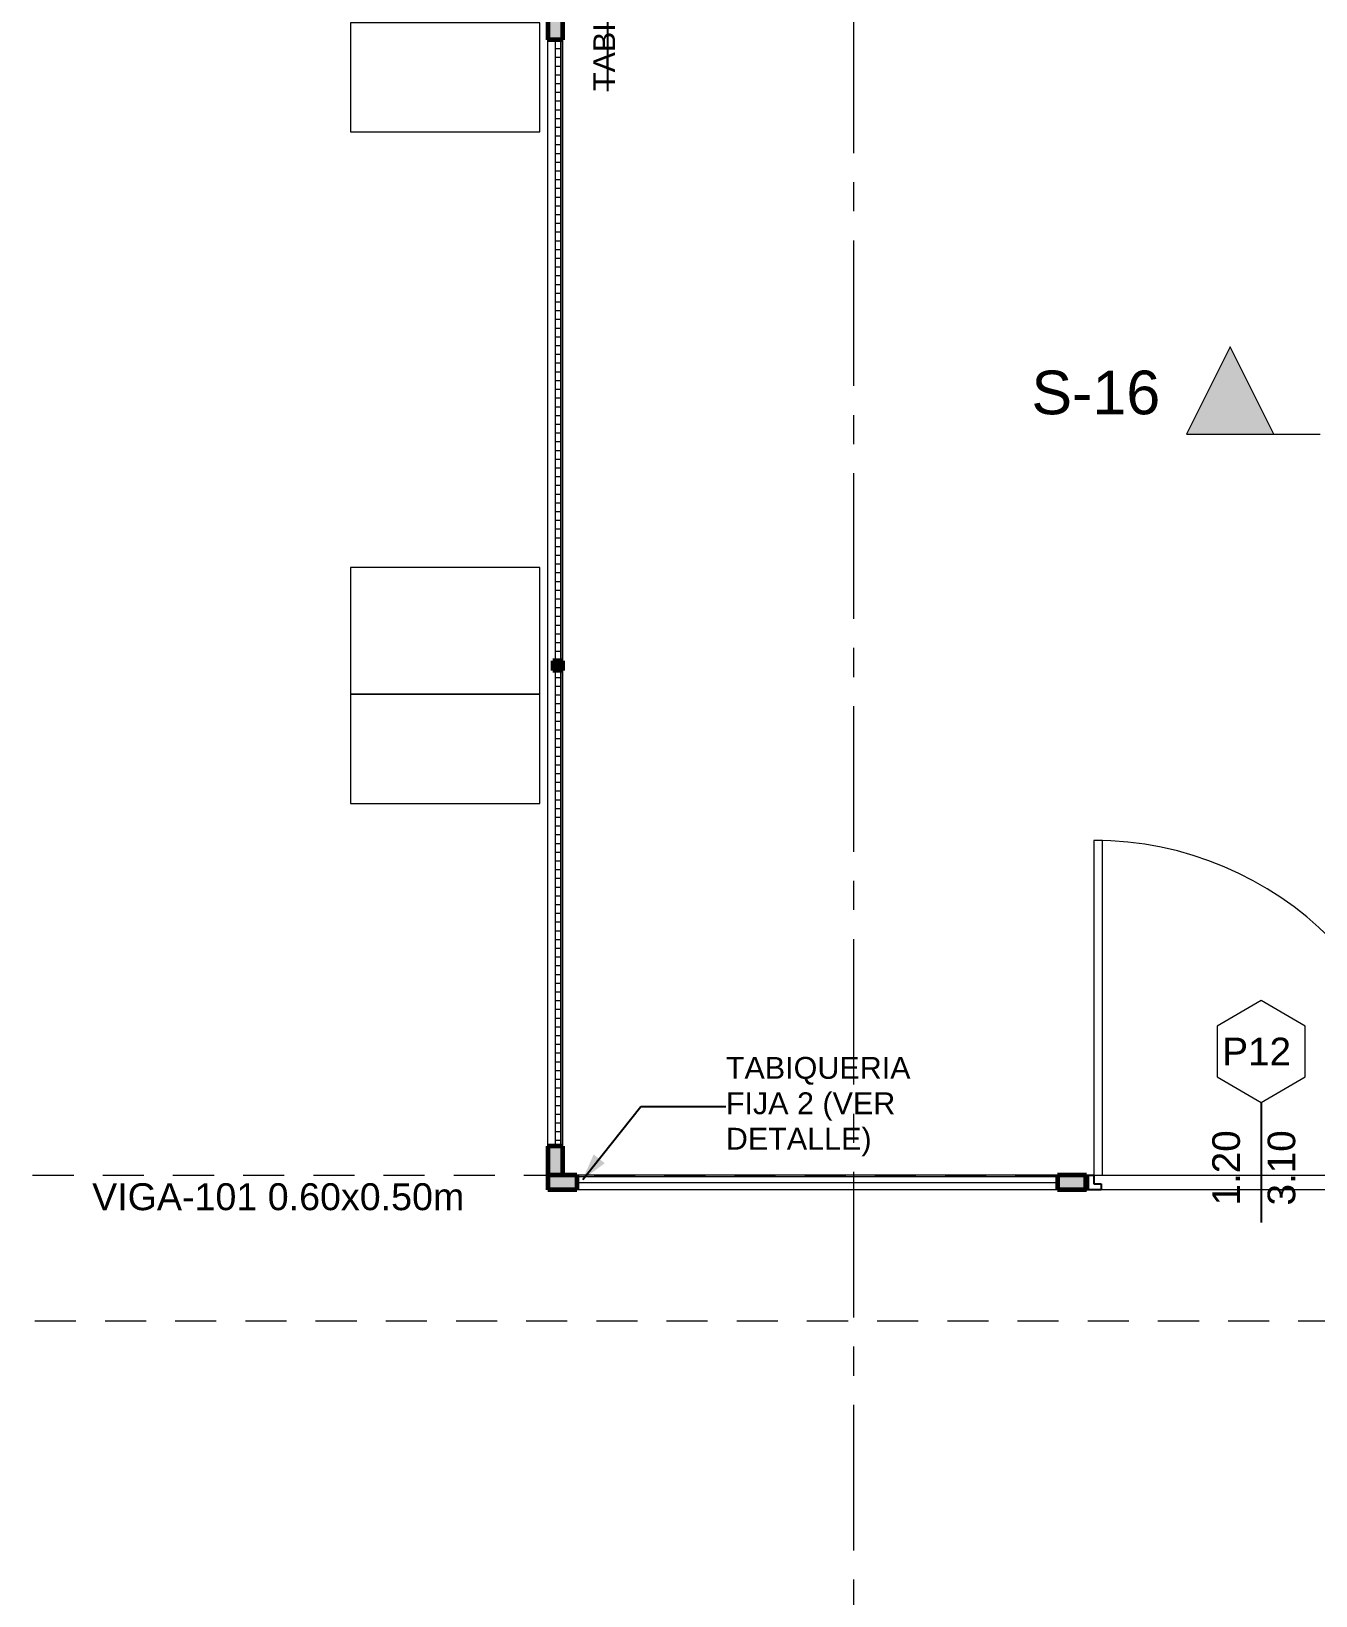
# Model space of a CAD drawing. Header units: inches. Extents: x -38 to 5698, y -33 to 92.
# Drawn here: x 295.75 to 300.16, y 15.96 to 21.33 of the extents above; entities that cross this region are included whole.
import ezdxf

# ---------------------------------------------------------------- set-up
doc = ezdxf.new("R2010")
doc.units = ezdxf.units.IN
doc.header["$MEASUREMENT"] = 0
doc.set_wipeout_variables(frame=1)
for name, pattern in [('Hidden Line', [0.195611, 0.141111, -0.0545]), ('Punto & Raya', [0.65, 0.5, -0.075, 0, -0.075]), ('Punto & Rayas', [0.335139, 0.15875, -0.088194, 0, -0.088194]), ('Wipeout_Contour', [1, 0, -1])]:
    doc.linetypes.add(name, pattern=pattern)
for name, color, linetype in [('02 _ ARQ _ ALB _ Mobiliario', 7, 'Continuous'), ('02 _ ARQ _ ALB _ Muros Interiores', 7, 'Continuous'), ('02 _ ARQ _ ZON _ Espacio.3D', 7, 'Continuous'), ('08 _ STR _ EXT _ 09 Vigas', 7, 'Continuous'), ('Acabado - Muros', 7, 'Continuous'), ('Marcador - Secciones', 251, 'Continuous'), ('Notas - Etiquetas', 251, 'Continuous')]:
    doc.layers.add(name, color=color, linetype=linetype)
doc.styles.add('Estilo_Generado_3', font='arial.ttf')
doc.styles.add('Estilo_Generado_4', font='swisse.ttf')
doc.dimstyles.new('Estilo_Generado__8', dxfattribs={"dimtxt": 0.18, "dimasz": 0.0912, "dimexe": 0.18, "dimexo": 0.0625, "dimgap": 0, "dimtad": 0, "dimtih": 1, "dimtoh": 1, "dimdec": 4, "dimzin": 0, "dimdsep": 46, "dimcen": 0.09, "dimadec": 0, "dimazin": 0, "dimtfac": 1, "dimtdec": 4, "dimtmove": 0, "dimatfit": 3, "dimldrblk": 'ARROWHEAD_5', "dimfxl": 1, "dimtolj": 1, "dimtzin": 0, "dimarcsym": 0})
pattern_1 = [(0, (277.500038, 6e-09), (0, 0.03), [])]

# ---------------------------------------------------------------- blocks, each defined once
blk = doc.blocks.new('ARROWHEAD_5')
at = {"linetype": 'Continuous', "lineweight": 0}
blk.add_hatch(color=0, dxfattribs=at).paths.add_polyline_path([(-1, 0.2679), (0, 0), (-1, -0.2679)])
at = {"color": 0, "linetype": 'Continuous', "lineweight": 0}
blk.add_line((0, 0), (-1, 0), dxfattribs=at)

msp = doc.modelspace()

# ---------------------------------------------------------------- hatches: boundary and pattern name
at = {"layer": 'Marcador - Secciones', "linetype": 'Continuous', "lineweight": 20}
msp.add_hatch(color=152, dxfattribs=at).paths.add_polyline_path([(299.7136, 19.9456), (300.0136, 19.9456), (299.8636, 20.2456)])

# ---------------------------------------------------------------- linework, layer by layer
at = {"layer": '02 _ ARQ _ ALB _ Mobiliario', "color": 175, "linetype": 'Continuous', "lineweight": 13, "flags": 128}
for points in [[(297.492, 21.3589), (296.842, 21.3589), (296.842, 20.9839), (297.492, 20.9839)], [(297.492, 19.0521), (297.492, 19.4871), (296.842, 19.4871), (296.842, 19.0521)], [(297.492, 19.0521), (296.842, 19.0521), (296.842, 18.6771), (297.492, 18.6771)]]:
    msp.add_lwpolyline(points, close=True, dxfattribs=at)
at = {"layer": '02 _ ARQ _ ALB _ Muros Interiores', "color": 165, "linetype": 'Continuous', "lineweight": 15}
for p, q in [((299.395, 18.55), (299.395, 17.4)), ((299.425, 18.55), (299.395, 18.55)), ((299.425, 17.4), (299.425, 18.55)), ((299.395, 17.4), (299.425, 17.4))]:
    msp.add_line(p, q, dxfattribs=at)
at = {"layer": '02 _ ARQ _ ALB _ Muros Interiores', "color": 152, "linetype": 'Continuous', "lineweight": 25}
msp.add_line((299.97, 17.65), (299.97, 17.2375), dxfattribs=at)
at = {"layer": '02 _ ARQ _ ALB _ Muros Interiores', "color": 7, "linetype": 'Continuous', "lineweight": 80}
msp.add_line((299.37, 17.35), (299.37, 17.4), dxfattribs=at)
msp.add_line((299.37, 17.35), (299.37, 17.4), dxfattribs=at)
msp.add_line((299.37, 17.35), (299.37, 17.4), dxfattribs=at)
at = {"layer": '02 _ ARQ _ ALB _ Muros Interiores', "color": 165, "linetype": 'Continuous', "lineweight": 25}
for p, q in [((299.37, 17.35), (299.37, 17.4)), ((299.37, 17.4), (299.395, 17.4)), ((299.395, 17.4), (299.395, 17.37)), ((299.395, 17.37), (299.42, 17.37)), ((299.42, 17.37), (299.42, 17.35)), ((299.42, 17.35), (299.37, 17.35))]:
    msp.add_line(p, q, dxfattribs=at)
at = {"layer": '02 _ ARQ _ ALB _ Muros Interiores', "color": 251, "linetype": 'Continuous', "lineweight": 13, "flags": 128}
msp.add_lwpolyline([(299.97, 18), (299.8185, 17.9125), (299.8185, 17.7375), (299.97, 17.65), (300.1216, 17.7375), (300.1216, 17.9125)], close=True, dxfattribs=at)
at = {"layer": '02 _ ARQ _ ALB _ Muros Interiores', "color": 7, "linetype": 'Continuous', "lineweight": 15}
msp.add_arc((299.395, 17.4), 1.15, 0, 90, dxfattribs=at)
at = {"layer": '02 _ ARQ _ ZON _ Espacio.3D', "color": 254, "linetype": 'Continuous', "lineweight": 0, "flags": 128}
msp.add_lwpolyline([(300.57, 29.7), (297.57, 29.7), (297.57, 17.4), (322.07, 17.4)], dxfattribs=at)
msp.add_lwpolyline([(285.82, 11.584, 1.006545), (290.9535, 6.4505), (297.3949, 6.4505), (297.3958, 7.7), (297.6258, 7.7), (297.6258, 6.4505), (302.4195, 6.4505), (302.4195, 7.7), (302.995, 7.7), (302.995, 17.35), (301.67, 17.35), (301.67, 16.9001), (301.07, 16.9), (301.07, 16.2999), (300.57, 16.2998), (300.57, 17.35), (297.52, 17.35), (297.52, 26.5963), (285.82, 26.5963), (285.82, 22.7663), (287.07, 22.7663), (287.07, 22.4977), (285.82, 22.4977)], format="xyb", close=True, dxfattribs=at)
at = {"layer": '08 _ STR _ EXT _ 09 Vigas', "color": 251, "linetype": 'Hidden Line', "lineweight": 13}
msp.add_line((294.07, 16.9), (300.57, 16.9), dxfattribs=at)
at = {"layer": 'Acabado - Muros', "color": 7, "linetype": 'Continuous', "lineweight": 60}
for p, q in [((297.52, 17.4), (297.52, 17.35)), ((297.57, 17.4), (297.52, 17.4)), ((299.37, 17.4), (299.37, 17.35))]:
    msp.add_line(p, q, dxfattribs=at)
at = {"layer": 'Marcador - Secciones', "color": 251, "linetype": 'Punto & Rayas', "lineweight": 13}
msp.add_line((300.0136, 19.9456), (306.2833, 19.9456), dxfattribs=at)
at = {"layer": 'Marcador - Secciones', "color": 152, "linetype": 'Continuous', "lineweight": 20, "flags": 128}
msp.add_lwpolyline([(299.7136, 19.9456), (300.0136, 19.9456), (299.8636, 20.2456)], close=True, dxfattribs=at)

# ---------------------------------------------------------------- texts
at = {"layer": '02 _ ARQ _ ALB _ Muros Interiores', "color": 251, "lineweight": 25, "insert": (299.8367, 17.7775), "char_height": 0.095, "attachment_point": 7, "style": 'Estilo_Generado_4'}
msp.add_mtext('\\A1;{\\pql;\\pt0;\\fSwis721 Ex BT|b0|i0|c0|p34;P12\\fSwis721 Ex BT|b0|i0|c0|p34;\\fSwis721 Ex BT|b0|i0|c0|p34;\\fSwis721 Ex BT|b0|i0|c0|p34;}', dxfattribs=at)
at = {"layer": '02 _ ARQ _ ALB _ Muros Interiores', "color": 251, "lineweight": 25, "char_height": 0.095, "attachment_point": 7, "rotation": 90, "style": 'Estilo_Generado_4'}
for s, insert in [('\\A1;{\\pql;\\pt0;\\fSwis721 Ex BT|b0|i0|c0|p34;1.20\\fSwis721 Ex BT|b0|i0|c0|p34;\\A1{\\H.66x;\\S^  ;}\\fSwis721 Ex BT|b0|i0|c0|p34;\\fSwis721 Ex BT|b0|i0|c0|p34;}', (299.925, 17.296)), ('\\A1;{\\pql;\\pt0;\\fSwis721 Ex BT|b0|i0|c0|p34;3.10\\fSwis721 Ex BT|b0|i0|c0|p34;\\A1{\\H.66x;\\S^  ;}\\fSwis721 Ex BT|b0|i0|c0|p34;\\fSwis721 Ex BT|b0|i0|c0|p34;}', (300.115, 17.296))]:
    msp.add_mtext(s, dxfattribs=dict(at, insert=insert))
at = {"layer": 'Marcador - Secciones', "color": 152, "lineweight": 20, "insert": (299.6236, 20.0117), "char_height": 0.15, "attachment_point": 9, "style": 'Estilo_Generado_3'}
msp.add_mtext('\\A1;{\\pqr;\\pt0;\\fArial|b0|i0|c0|p34;S-16}', dxfattribs=at)
at = {"layer": 'Notas - Etiquetas', "color": 8, "linetype": 'Continuous', "lineweight": 13, "insert": (297.7249, 21.1241), "char_height": 0.075, "attachment_point": 4, "rotation": 90, "style": 'Estilo_Generado_4'}
msp.add_mtext('\\A1;{\\pql;\\fSwis721 Ex BT|b0|i0|c0|p34;TABIQUERIA FIJA 2 (VER DETALLE)\\fSwis721 Ex BT|b0|i0|c0|p34; }', dxfattribs=at)
at = {"layer": 'Notas - Etiquetas', "color": 8, "linetype": 'Continuous', "lineweight": 13, "insert": (298.1313, 17.6358), "char_height": 0.075, "width": 0.789011, "attachment_point": 4, "rotation": 359.9998, "line_spacing_factor": 0.973289, "style": 'Estilo_Generado_4'}
msp.add_mtext('\\A1;{\\pql;\\fSwis721 Ex BT|b0|i0|c0|p34;TABIQUERIA FIJA 2 (VER DETALLE)\\fSwis721 Ex BT|b0|i0|c0|p34; }', dxfattribs=at)
at = {"layer": 'Notas - Etiquetas', "color": 8, "linetype": 'Continuous', "lineweight": 13, "insert": (295.9545, 17.3724), "char_height": 0.0925, "attachment_point": 1, "style": 'Estilo_Generado_4'}
msp.add_mtext('\\A1;{\\pql;\\fSwis721 Ex BT|b0|i0|c0|p34;VIGA-101\\fSwis721 Ex BT|b0|i0|c0|p34; \\fSwis721 Ex BT|b0|i0|c0|p34;0.60\\fSwis721 Ex BT|b0|i0|c0|p34;x\\fSwis721 Ex BT|b0|i0|c0|p34;0.50\\fSwis721 Ex BT|b0|i0|c0|p34;m}', dxfattribs=at)

# ---------------------------------------------------------------- leaders
at = {"layer": 'Notas - Etiquetas', "color": 8, "linetype": 'Continuous', "lineweight": 13, "annotation_type": 0, "has_hookline": 1, "hookline_direction": 1, "text_width": 1.9482, "horizontal_direction": (0, 1, 0)}
msp.add_leader([(297.555, 23.4765), (297.7249, 23.3158), (297.7249, 21.1241)], dimstyle='Estilo_Generado__8', dxfattribs=at)

# ---------------------------------------------------------------- next in the draw order: wipeouts: each hides what was drawn before it
at = {"color": 254, "linetype": 'Wipeout_Contour', "lineweight": 0, "ltscale": 14594.117274}
msp.add_wipeout([(297.57, 21.3), (297.52, 21.3), (297.52, 19.15), (297.537, 19.15), (297.537, 19.1665), (297.57, 19.1665)], dxfattribs=at).dxf.layer = 'Acabado - Muros'
at = {"color": 254, "linetype": 'Wipeout_Contour', "lineweight": 0, "ltscale": 9732.736568}
msp.add_wipeout([(297.62, 17.4), (297.62, 17.35), (299.27, 17.35), (299.27, 17.4)], dxfattribs=at).dxf.layer = 'Acabado - Muros'

# ---------------------------------------------------------------- next in the draw order: linework, layer by layer
at = {"layer": 'Acabado - Muros', "color": 251, "linetype": 'Continuous', "lineweight": 13, "flags": 128}
for points in [[(299.27, 17.4), (297.62, 17.4)], [(299.27, 17.35), (297.62, 17.35)]]:
    msp.add_lwpolyline(points, dxfattribs=at)

# ---------------------------------------------------------------- next in the draw order: wipeouts: each hides what was drawn before it
at = {"color": 254, "linetype": 'Wipeout_Contour', "lineweight": 0, "ltscale": 14594.071558}
msp.add_wipeout([(297.52, 19.15), (297.52, 17.5), (297.57, 17.5), (297.57, 19.1335), (297.537, 19.1335), (297.537, 19.15)], dxfattribs=at).dxf.layer = 'Acabado - Muros'

# ---------------------------------------------------------------- next in the draw order: linework, layer by layer
at = {"layer": 'Acabado - Muros', "color": 251, "linetype": 'Continuous', "lineweight": 13, "flags": 128}
for points in [[(297.52, 17.5), (297.52, 19.15), (297.52, 21.3)], [(297.57, 19.1665), (297.57, 21.3)], [(297.57, 17.5), (297.57, 19.1335)]]:
    msp.add_lwpolyline(points, dxfattribs=at)

# ---------------------------------------------------------------- next in the draw order: wipeouts: each hides what was drawn before it
at = {"color": 254, "linetype": 'Wipeout_Contour', "lineweight": 0, "ltscale": 9732.736853}
msp.add_wipeout([(297.62, 17.395), (297.62, 17.375), (299.27, 17.375), (299.27, 17.395)], dxfattribs=at).dxf.layer = 'Acabado - Muros'

# ---------------------------------------------------------------- next in the draw order: hatches: boundary and pattern name
at = {"layer": 'Acabado - Muros', "linetype": 'Continuous', "lineweight": 0}
for points in [[(297.62, 17.4), (297.52, 17.4), (297.52, 17.35), (297.62, 17.35)], [(299.27, 17.4), (299.27, 17.35), (299.37, 17.35), (299.37, 17.4)]]:
    msp.add_hatch(color=254, dxfattribs=at).paths.add_polyline_path(points)

# ---------------------------------------------------------------- next in the draw order: linework, layer by layer
at = {"layer": '08 _ STR _ EXT _ 09 Vigas', "color": 251, "linetype": 'Hidden Line', "lineweight": 13}
msp.add_line((287.07, 17.4), (307.57, 17.4), dxfattribs=at)
at = {"layer": 'Acabado - Muros', "color": 7, "linetype": 'Continuous', "lineweight": 60}
for p, q in [((297.62, 17.4), (297.52, 17.4)), ((297.62, 17.4), (297.62, 17.35)), ((299.27, 17.4), (299.27, 17.35)), ((299.37, 17.4), (299.27, 17.4)), ((297.62, 17.35), (297.52, 17.35)), ((299.37, 17.35), (299.27, 17.35))]:
    msp.add_line(p, q, dxfattribs=at)
at = {"layer": 'Acabado - Muros', "color": 7, "linetype": 'Continuous', "lineweight": 13, "flags": 128}
msp.add_lwpolyline([(297.62, 17.395), (297.62, 17.375), (299.27, 17.375), (299.27, 17.395)], close=True, dxfattribs=at)
at = {"layer": 'Marcador - Secciones', "color": 251, "linetype": 'Punto & Raya', "lineweight": 13}
msp.add_line((298.57, 46.2111), (298.57, 0.8878), dxfattribs=at)

# ---------------------------------------------------------------- next in the draw order: leaders
at = {"layer": 'Notas - Etiquetas', "color": 8, "linetype": 'Continuous', "lineweight": 13, "annotation_type": 0, "has_hookline": 1, "hookline_direction": 0, "text_width": 0.6954, "horizontal_direction": (1, -3e-06, 0)}
msp.add_leader([(297.6396, 17.385), (297.839, 17.6358), (298.1313, 17.6358)], dimstyle='Estilo_Generado__8', dxfattribs=at)

# ---------------------------------------------------------------- next in the draw order: wipeouts: each hides what was drawn before it
at = {"color": 254, "linetype": 'Wipeout_Contour', "lineweight": 0, "ltscale": 9729.265997}
msp.add_wipeout([(297.565, 21.3), (297.545, 21.3), (297.545, 19.1665), (297.565, 19.1665)], dxfattribs=at).dxf.layer = 'Acabado - Muros'
at = {"color": 254, "linetype": 'Wipeout_Contour', "lineweight": 0, "ltscale": 9729.20486}
msp.add_wipeout([(297.565, 19.1335), (297.545, 19.1335), (297.545, 17.5), (297.565, 17.5)], dxfattribs=at).dxf.layer = 'Acabado - Muros'

# ---------------------------------------------------------------- next in the draw order: hatches: boundary and pattern name
at = {"layer": 'Acabado - Muros', "linetype": 'Continuous', "lineweight": 0}
for points in [[(297.52, 21.4), (297.52, 21.3), (297.57, 21.3), (297.57, 21.4)], [(297.537, 19.1665), (297.537, 19.1335), (297.57, 19.1335), (297.57, 19.1665)], [(297.57, 17.5), (297.52, 17.5), (297.52, 17.4), (297.57, 17.4)]]:
    msp.add_hatch(color=254, dxfattribs=at).paths.add_polyline_path(points)
h = msp.add_hatch(dxfattribs=at)
h.set_pattern_fill('CONTRACHAPADO_0002', color=254, style=0, pattern_type=2)
h.set_pattern_definition(pattern_1)
h.paths.add_polyline_path([(297.565, 21.3), (297.545, 21.3), (297.545, 19.1665), (297.565, 19.1665)])
h = msp.add_hatch(dxfattribs=at)
h.set_pattern_fill('CONTRACHAPADO_0002', color=254, style=0, pattern_type=2)
h.set_pattern_definition(pattern_1)
h.paths.add_polyline_path([(297.565, 19.1335), (297.545, 19.1335), (297.545, 17.5), (297.565, 17.5)])

# ---------------------------------------------------------------- next in the draw order: linework, layer by layer
at = {"layer": 'Acabado - Muros', "color": 7, "linetype": 'Continuous', "lineweight": 60}
for p, q in [((297.52, 21.4), (297.52, 21.3)), ((297.57, 21.4), (297.57, 21.3)), ((297.57, 21.3), (297.52, 21.3)), ((297.537, 19.1665), (297.537, 19.1335)), ((297.57, 19.1665), (297.537, 19.1665)), ((297.57, 19.1335), (297.537, 19.1335)), ((297.57, 19.1665), (297.57, 19.1335)), ((297.52, 17.5), (297.52, 17.4)), ((297.57, 17.5), (297.52, 17.5)), ((297.57, 17.5), (297.57, 17.4))]:
    msp.add_line(p, q, dxfattribs=at)
at = {"layer": 'Acabado - Muros', "color": 7, "linetype": 'Continuous', "lineweight": 13, "flags": 128}
for points in [[(297.565, 21.3), (297.545, 21.3), (297.545, 19.1665), (297.565, 19.1665)], [(297.565, 19.1335), (297.545, 19.1335), (297.545, 17.5), (297.565, 17.5)]]:
    msp.add_lwpolyline(points, close=True, dxfattribs=at)

doc.saveas('drawing.dxf')
